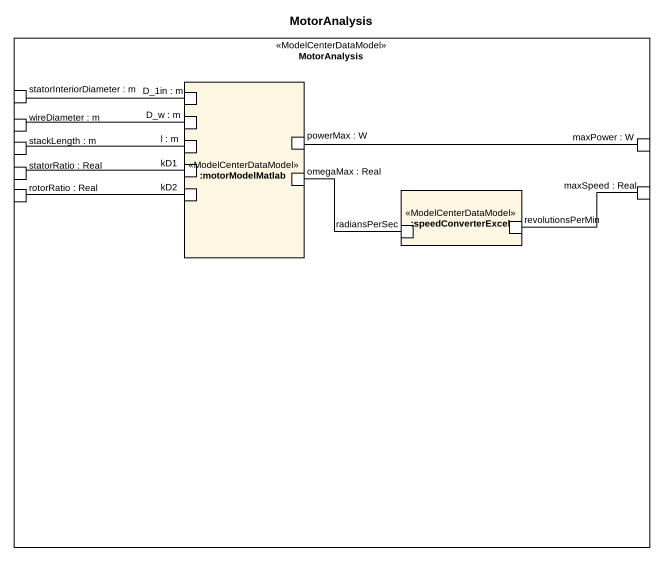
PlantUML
@startuml
title MotorAnalysis
rectangle MotorAnalysis <<ModelCenterDataModel>> {
  port "statorInteriorDiameter : m" as statorInteriorDiameter_m
  rectangle ":motorModelMatlab" as motorModelMatlab <<ModelCenterDataModel>> {
    port "D_1in : m" as D_1in_m
    port "D_w : m" as D_w_m
    port "l : m" as l_m
    port kD1
    port "powerMax : W" as powerMax_W
    port kD2
    port "omegaMax : Real" as omegaMax_Real
  }
  port "wireDiameter : m" as wireDiameter_m
  port "stackLength : m" as stackLength_m
  port "statorRatio : Real" as statorRatio_Real
  port "maxPower : W" as maxPower_W
  port "rotorRatio : Real" as rotorRatio_Real
  rectangle ":speedConverterExcel" as speedConverterExcel <<ModelCenterDataModel>> {
    port radiansPerSec
    port revolutionsPerMin
  }
  port "maxSpeed : Real" as maxSpeed_Real
}
statorInteriorDiameter_m -right- D_1in_m
wireDiameter_m -right- D_w_m
stackLength_m -right- l_m
statorRatio_Real -right- kD1
powerMax_W -right- maxPower_W
rotorRatio_Real -right- kD2
omegaMax_Real -right- radiansPerSec
revolutionsPerMin -right- maxSpeed_Real
@enduml
